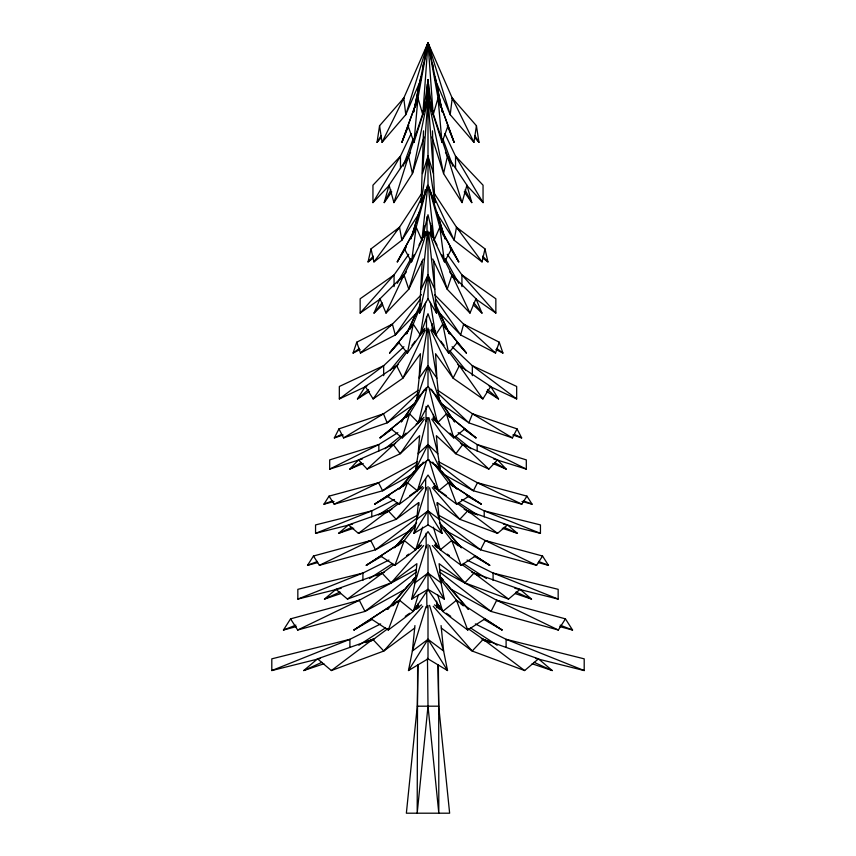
<?xml version="1.0" encoding="UTF-8"?>
<svg xmlns="http://www.w3.org/2000/svg" width="856" height="856" viewBox="0 0 856 856"><rect width="100%" height="100%" fill="white"/><g stroke="black" fill="none" stroke-linecap="round" stroke-linejoin="round"><path stroke-width="1.28" d="M417.632 664.952L417.182 813.2L428 706.189L427.465 658.296M425.603 490.67L425.667 478.632M425.978 421.152L426.053 406.44M426.138 390.4L426.16 387.725M426.449 332.909L426.534 316.87M426.973 235.314L427.069 216.6M427.219 189.861L427.24 185.848M427.679 102.966L427.775 84.241M382.065 142.342L405.787 114.693L403.775 98.098L379.561 125.746L382.065 142.342L403.775 98.098L428 42.8L427.947 45.475L428 42.8L452.225 98.098L473.935 142.342L476.439 125.746L452.225 98.098L450.213 114.693L473.935 142.342M418.092 607.739L418.124 603.748M418.584 547.883L418.605 545.219M418.937 505.308L418.959 502.643M427.144 101.629L427.315 89.591M437.908 664.952L438.711 706.189L449.635 813.2L406.365 813.2L417.289 706.189L418.092 664.952M419.098 489.332L419.151 486.657M420.457 421.152L420.51 418.477M422.211 332.909L422.297 328.897M424.137 236.652L424.351 225.963M425.015 192.536L425.068 189.861M426.77 104.304L427.176 84.241M423.506 130.829L421.12 202.615L428 185.196L428 99.414M422.211 261.176L419.515 313.082L428 298.776L428 231.184M435.255 79.822L450.213 114.693L428 42.8L422.81 114.693L413.994 142.342L407.938 125.746L417.963 98.098L428 42.8L430.718 50.237M427.904 99.424L422.49 173.586L428 156.166L433.51 173.586L434.88 202.615L428 185.196M413.994 142.342L417.963 98.098L422.81 114.693L428.407 79.608M427.422 49.177L428 42.8L429.113 47.904M414.925 625.586L412.378 651.031L408.473 670.558L428 658.842L428 605.47M428 328.019L428 386.473L416.915 398.939L419.13 378.159L420.435 353.71L402.919 378.159L373.141 398.939L365.298 386.473L396.649 365.694L407.103 351.837M427.572 187.774L421.901 240.226L411.522 261.904L404.396 248.893L416.198 227.215L426.962 187.667M427.422 232.49L421.216 289.232L428 274.915L434.784 289.232L436.485 313.082L428 298.776M411.522 261.904L416.198 227.215L421.901 240.226L428 214.717L434.099 240.226L444.478 261.904L451.604 248.893L439.802 227.215L428.695 186.394M421.12 202.615L428 156.166L434.88 202.615M381.466 137.399L377.047 142.342L379.561 125.746M428 417.824L428 459.897L415.716 469.109L418.167 453.755L419.611 435.683L400.191 453.755L367.171 469.109L358.482 459.897L349.794 469.109L363.179 463.481M425.667 302.339L420.371 334.974L407.403 353.036L398.489 342.197L413.245 324.124L420.628 306.052M427.133 329.4L419.13 378.159L428 365.694L436.87 378.159L439.085 398.939L428 386.473M426.748 105.566L427.583 100.591M459.993 231.066L456.494 227.215L454.129 240.226L482.035 261.904L484.988 248.893L456.494 227.215L434.581 193.852M428 486.583L428 524.921L413.94 533.352L416.754 519.303L418.413 502.761L396.2 519.303L358.429 533.352L348.488 524.921L338.548 533.352L353.731 528.248M428 544.427L428 589.335L411.725 599.093L414.978 582.829L416.893 563.687L391.181 582.829L347.461 599.093L335.959 589.335L324.456 599.093L340.56 593.668M407.403 353.036L413.245 324.124L420.371 334.974L428 313.713L435.629 334.974L448.598 353.036L457.511 342.197L442.755 324.124L435.372 306.052M420.778 77.061L413.651 112.083L428 42.8L442.338 112.072L435.223 77.061M422.853 66.811L423.388 64.2M426.887 47.904L428 42.8L438.037 98.098L442.006 142.342L448.062 125.746L438.037 98.098L433.19 114.693L442.006 142.342M419.515 313.082L428 274.915L436.485 313.082M451.112 163.132L447.463 156.166L443.569 173.586L462.058 202.615L466.927 185.196L447.463 156.166L441.964 139.753M373.259 258.031L368.059 261.904L371.012 248.893L399.506 227.215L421.42 193.852M426.823 103.073L427.7 99.339L412.432 173.586L393.942 202.615L389.073 185.196L408.537 156.166L414.036 139.753M426.77 388.752L418.466 422.853L402.245 437.908L391.117 428.877L379.989 437.908L392.39 428.877M427.048 417.675L418.167 453.755L428 444.531L437.833 453.755L440.284 469.109L428 459.897M466.809 326.468L463.62 324.124L460.667 334.974L495.549 353.036L499.241 342.197L463.62 324.124L434.559 294.646M391.77 191.862L384.205 202.615L389.073 185.196M415.363 107.032L417.963 98.098L401.881 142.342L408.729 125.511M402.245 437.908L409.553 413.812L424.587 389.277M419.023 212.267L410.891 238.942L426.053 190.107M421.955 202.669L422.575 200.625M426.491 460.956L417.407 490.788L399.388 504.173L387.019 496.138L374.65 504.173L389.576 495.474M422.629 527.157L415.738 549.82L394.873 565.313L380.556 556.015L366.24 565.313L381.744 556.272M418.317 594.877L413.277 611.419L388.25 630.016L371.065 618.856L353.892 630.016L372.114 619.391M428.578 49.177L428 42.8L405.787 114.693L420.745 79.822M426.449 487.792L416.754 519.303L428 510.861L439.246 519.303L442.06 533.352L428 524.921M426.47 545.497L414.978 582.829L428 573.06L441.022 582.829L444.275 599.093L428 589.335M426.053 606.604L412.378 651.031L428 639.314L443.622 651.031L447.528 670.558L428 658.842M423.72 111.933L427.615 99.36L422.586 112.949M426.438 232.276L408.804 289.232L386.013 313.082L380.021 298.776L404.011 274.915L411.811 259.411M393.942 202.615L408.537 156.166L412.432 173.586L424.084 136.971M416.915 398.939L428 365.694L439.085 398.939M414.882 137.228L427.572 99.36M403.208 277.301L404.011 274.915L408.804 289.232L423.26 258.972M360.109 349.548L353.079 353.036L356.759 342.197L392.38 324.124L421.441 294.646M403.176 166.16L413.106 138.929M425.282 50.237L428 42.8L433.19 114.693L427.593 79.608M401.881 142.342L407.938 125.746M399.388 504.173L407.51 482.752L423.271 462.165M394.873 565.313L404.278 540.521L415.353 526.055M388.25 630.016L399.538 600.259L415.353 579.598M476.118 415.577L472.523 413.812L468.831 422.853L512.434 437.908L517.045 428.877L472.523 413.812L437.769 390.304M382.739 304.832L374.019 313.082L380.021 298.776M432.74 258.972L447.196 289.232L469.987 313.082L475.979 298.776L451.989 274.915L444.189 259.411M412.571 235.486L416.198 227.215L397.27 261.904L406.322 247.074M406.664 333.786L415.845 313.713M421.323 198.239L401.871 240.226L373.965 261.904L371.012 248.893M423.57 236.748L425.229 233.174M425.218 330.127L402.919 378.159L396.649 365.694L393.632 368.251M406.686 333.765L420.703 303.645M386.013 313.082L404.011 274.915L400.769 279.045M411.148 133.643L400.469 156.166L372.949 202.615L372.949 185.196L400.469 156.166L400.469 168.6M423.506 107.578L427.433 99.285M406.611 160.628L410.527 152.389M415.716 469.109L428 444.531L440.284 469.109M413.009 257.025L414.208 254.639M419.001 245.105L425.603 231.976M462.368 368.251L459.351 365.694L453.081 378.159L482.859 398.939L490.702 386.473L459.351 365.694L448.897 351.837M343.181 434.987L334.343 437.908L338.955 428.877L383.477 413.812L418.231 390.304M521.967 501.498L532.058 504.173L526.943 496.138L477.466 482.752L473.368 490.788L442.638 473.807M538.296 562.617L548.461 565.313L542.533 556.015L485.266 540.521L480.526 549.82L445.345 530.378M559.803 626.635L572.557 630.016L565.442 618.856L496.715 600.259L491.023 611.419L451.444 589.549M384.205 202.615L390.892 189.839M404.888 163.132L408.537 156.166M397.27 261.904L404.396 248.893M397.27 283.379L410.72 258.801M422.875 236.566L424.801 233.057M377.047 142.342L381.166 135.537M402.406 100.366L403.775 98.098M413.94 533.352L428 510.861L442.06 533.352M411.725 599.093L428 573.06L444.275 599.093M408.473 670.558L428 639.314L447.528 670.558M369.535 391.32L357.466 398.939L365.298 386.473M334.033 501.498L323.942 504.173L329.057 496.138L378.534 482.752L417.642 461.587M317.704 562.617L307.539 565.313L313.467 556.015L370.734 540.521L417.482 515.216M296.197 626.635L283.443 630.016L290.559 618.856L359.285 600.259L416.348 569.379M438.55 464.08L473.368 490.788L521.818 504.173L526.943 496.138M438.507 517.58L480.526 549.82L536.605 565.313L542.533 556.015M439.556 571.936L491.023 611.419L558.326 630.016L565.442 618.856M418.274 214.717L401.871 240.226L399.506 227.215L396.007 231.066M409.682 329.549L411.105 327.377M456.837 342.582L466.413 353.036L442.755 324.124L435.629 334.974L430.333 302.339M401.368 421.805L412.806 405.134M415.813 400.769L418.06 397.484M420.403 298.915L395.333 334.974L360.451 353.036L356.759 342.197M421.227 333.851L424.234 329.528M401.411 421.762L420.403 394.573M424.244 419.215L400.191 453.755L393.246 444.531L358.482 459.897M373.141 398.939L396.649 365.694M408.719 254.318L394.07 274.915L360.151 313.082L360.151 298.776L394.07 274.915L394.07 286.632M422.607 234.801L424.918 231.548M402.513 277.355L406.354 271.962M373.965 261.904L399.506 227.215M411.918 345.439L415.139 341.18M419.162 335.852L424.779 328.394M492.821 463.481L506.206 469.109L497.518 459.897L462.754 444.531L455.809 453.755L436.389 435.683L437.833 453.755L428.952 417.675M374.019 313.082L382.129 302.767M399.164 342.582L389.587 353.036L413.245 324.124M389.587 353.036L398.489 342.197M390.357 370.006L406.247 350.639M420.467 333.305L422.147 331.261M399.303 488.819L414.454 471.153M411.832 527.649L394.562 547.797L416.572 522.62M387.5 609.429L409.414 583.878M412.656 580.101L414.914 577.468M423.699 487.695L396.2 519.303L388.25 510.861L348.488 524.921M423.613 545.561L391.181 582.829L381.979 573.06L335.959 589.335M422.8 606.241L383.82 651.031L331.358 670.558L317.544 658.842L303.741 670.558L323.91 663.764M399.356 488.797L420.189 464.936M387.554 609.408L416.572 576.163M368.059 261.904L373.302 256.126M386.473 512.744L398.992 503.264M431.756 419.215L455.809 453.755L488.83 469.109L497.518 459.897M371.076 641.112L387.939 628.593M515.44 593.668L531.544 599.093L520.041 589.335L474.021 573.06L464.819 582.829L439.107 563.687L441.022 582.829L429.53 545.497M372.949 202.615L389.459 185.196M417.621 311.873L395.333 334.974L392.38 324.124L389.191 326.468M406.001 417.428L409.553 413.812L418.466 422.853L428 405.134L437.534 422.853L453.755 437.908L464.883 428.877L476.011 437.908L463.61 428.877M418.498 392.797L387.169 422.853L343.566 437.908L338.955 428.877M419.472 421.987L422.308 419.258M367.171 469.109L406.151 433.125M403.904 346.712L383.67 365.694L339.329 398.939L339.329 386.473L383.67 365.694L383.67 375.666M396.221 366.389L398.147 364.581M360.451 353.036L392.38 324.124M416.08 424.351L424.03 417.321M357.466 398.939L368.519 389.566M429.552 487.792L439.246 519.303L437.587 502.761L459.8 519.303L497.571 533.352L507.512 524.921L517.452 533.352L502.269 528.248M432.387 545.561L464.819 582.829L508.539 599.093L520.041 589.335M441.322 628.058L472.18 651.031L524.642 670.558L538.456 658.842L552.259 670.558L532.09 663.764M391.117 428.877L409.553 413.812L379.989 437.908M384.986 448.758L400.351 436.282M418.787 421.302L420.831 419.643M402.566 486.775L407.51 482.752L417.407 490.788L428 475.037L438.593 490.788L456.612 504.173L468.981 496.138L481.35 504.173L466.424 495.474M397.601 545.946L404.278 540.521L415.738 549.82L428 531.587L440.262 549.82L461.127 565.313L475.444 556.015L489.76 565.313L474.256 556.272M489.76 565.313L451.722 540.521L440.262 549.82L433.371 527.157M392.658 605.845L395.611 603.448M397.569 601.854L399.538 600.259L413.277 611.419L428 589.549L442.723 611.419L467.75 630.016L484.935 618.856L502.108 630.016L483.886 619.391M502.108 630.016L456.462 600.259L442.723 611.419L437.684 594.877M417.45 464.08L382.632 490.788L334.182 504.173L329.057 496.138M419.515 489.247L421.644 487.631M417.493 517.58L375.474 549.82L319.395 565.313L313.467 556.015M417.578 548.503L420.703 546.107M416.444 571.936L364.977 611.419L297.674 630.016L290.559 618.856M416.433 609.13L419.59 606.711M358.429 533.352L388.25 510.861L380.974 514.156M347.461 599.093L393.749 564.735M331.358 670.558L372.777 639.314L383.82 651.031L414.679 628.058M353.079 353.036L359.445 348.349M409.735 495.667L422.629 486.55M406.589 555.651L408.74 554.142M415.16 549.606L421.58 545.058M405.263 616.341L409.596 613.281M412.838 610.981L421.505 604.86M360.151 313.082L380.289 298.926M414.818 403.743L387.169 422.853L383.477 413.812L379.882 415.577M387.019 496.138L407.51 482.752L374.65 504.173M380.556 556.015L404.278 540.521L366.24 565.313M371.065 618.856L399.538 600.259L353.892 630.016M378.395 515.002L397.13 502.814M369.535 578.528L392.701 563.462M416.968 547.69L419.173 546.256M358.825 645.231L385.607 627.822M414.614 608.969L417.963 606.786M397.837 432.665L378.844 444.531L329.688 469.109L329.688 459.897L378.844 444.531L378.844 451.123M392.187 445.409L395.526 443.333M343.566 437.908L383.477 413.812M349.794 469.109L361.232 462.647M389.812 446.479L393.246 444.531M413.362 473.807L382.632 490.788L378.534 482.752L373.569 484.699M410.655 530.378L375.474 549.82L370.734 540.521L365.78 542.469M404.556 589.549L364.977 611.419L359.285 600.259L354.309 602.217M394.509 499.497L371.782 510.861L315.554 533.352L315.554 524.921L371.782 510.861L371.782 516.885M383.584 513.397L391.855 509.256M388.945 560.049L362.912 573.06L297.835 599.093L297.835 589.335L362.912 573.06L362.912 580.379M378.47 575.05L384.451 572.054M380.663 623.928L349.901 639.314L271.801 670.558L271.801 658.842L349.901 639.314L349.901 647.125M416.166 606.176L418.531 604.999M368.743 641.604L374.628 638.662M334.343 437.908L341.533 434.388M334.182 504.173L378.534 482.752M319.395 565.313L370.734 540.521M297.674 630.016L359.285 600.259M339.329 398.939L366.892 386.024M338.548 533.352L351.88 527.317M324.456 599.093L340.035 592.042M375.987 575.778L381.979 573.06M303.741 670.558L321.91 662.33M365.512 642.599L372.777 639.314L317.544 658.842M323.942 504.173L332.62 500.76M307.539 565.313L317.448 561.429M283.443 630.016L295.876 625.137M329.688 469.109L362.463 458.87M315.554 533.352L352.608 524.086M297.835 599.093L341.223 588.243M271.801 670.558L320.454 658.392M417.289 706.189L438.711 706.189L438.818 813.2L428 706.189M503.392 524.086L540.446 533.352L540.446 524.921L484.218 510.861L461.491 499.497M514.777 588.243L558.165 599.093L558.165 589.335L493.088 573.06L467.055 560.049M535.546 658.392L584.199 670.558L584.199 658.842L506.099 639.314L475.337 623.928M493.538 458.87L526.312 469.109L526.312 459.897L477.156 444.531L458.163 432.665M512.819 434.987L521.657 437.908L517.045 428.877M507.512 524.921L467.75 510.861L457.008 503.264M538.456 658.842L483.223 639.314L468.061 628.593M438.358 461.587L477.466 482.752L482.431 484.699M523.38 500.76L532.058 504.173M438.518 515.216L485.266 540.521L490.221 542.469M538.552 561.429L548.461 565.313M439.652 569.379L496.715 600.259L501.691 602.217M560.124 625.137L572.557 630.016M540.446 533.352L484.218 510.861L484.218 516.885M558.165 599.093L493.088 573.06L493.088 580.379M584.199 670.558L506.099 639.314L506.099 647.125M475.026 514.156L467.75 510.861L459.8 519.303L432.301 487.695M504.12 527.317L517.452 533.352M462.251 564.735L474.021 573.06L480.013 575.778M515.965 592.042L531.544 599.093M490.488 642.599L483.223 639.314L472.18 651.031L433.2 606.241M534.091 662.33L552.259 670.558M489.108 386.024L516.671 398.939L516.671 386.473L472.33 365.694L452.096 346.712M477.466 482.752L521.818 504.173M485.266 540.521L536.605 565.313M496.715 600.259L558.326 630.016M514.467 434.388L521.657 437.908M495.892 349.548L502.921 353.036L499.241 342.197M526.312 469.109L477.156 444.531L477.156 451.123M435.18 486.347L437.566 487.535M464.145 509.256L472.416 513.397M471.549 572.054L477.53 575.05M437.47 604.999L439.834 606.176M481.372 638.662L487.257 641.604M449.849 433.125L462.754 444.531L466.188 446.479M494.768 462.647L506.206 469.109M472.523 413.812L512.434 437.908M460.475 443.333L463.813 445.409M486.465 391.32L498.534 398.939L490.702 386.473M458.87 502.814L477.605 515.002M435.725 545.54L439.032 547.69M463.299 563.462L486.465 578.528M438.037 606.786L441.386 608.969M470.393 627.822L497.175 645.231M468.981 496.138L448.49 482.752L432.729 462.165M481.35 504.173L448.49 482.752L438.593 490.788L429.134 459.715M441.182 403.743L468.831 422.853L437.502 392.797M475.711 298.926L495.849 313.082L495.849 298.776L461.93 274.915L447.281 254.318M433.371 486.55L446.265 495.667M434.42 545.058L440.84 549.606M447.26 554.142L449.411 555.651M434.495 604.86L443.162 610.981M446.404 613.281L450.738 616.341M496.555 348.349L502.921 353.036M482.741 258.031L487.941 261.904L484.988 248.893M516.671 398.939L472.33 365.694L472.33 375.666M497.571 533.352L467.75 510.861L469.527 512.744M474.021 573.06L508.539 599.093M524.642 670.558L483.223 639.314L484.924 641.112M434.356 487.631L436.485 489.247M435.297 546.107L438.422 548.503M436.41 606.711L439.567 609.13M453.434 486.775L448.49 482.752L456.612 504.173M440.647 526.055L451.722 540.521L458.399 545.946M440.647 579.598L456.462 600.259L458.431 601.854M460.389 603.448L463.342 605.845M476.011 437.908L446.447 413.812L431.413 389.277M434.142 418.809L437.213 421.302M455.649 436.282L471.014 448.758M464.883 428.877L446.447 413.812L437.534 422.853L429.231 388.752M487.481 389.566L498.534 398.939M432.965 418.199L439.92 424.351M463.62 324.124L495.549 353.036M432.815 328.64L435.715 331.358M457.853 364.581L459.779 366.389M462.754 444.531L488.83 469.109M473.261 304.832L481.982 313.082L475.979 298.776M433.692 419.258L436.528 421.987M449.999 417.428L446.447 413.812L453.755 437.908M438.379 311.873L460.667 334.974L435.597 298.915M466.541 185.196L483.052 202.615L483.052 185.196L455.531 156.166L444.853 133.643M482.698 256.126L487.941 261.904M474.534 137.399L478.953 142.342L476.439 125.746M495.849 313.082L461.93 274.915L461.93 286.632M435.811 464.936L456.644 488.797M439.428 522.62L461.416 547.808L444.168 527.649M439.428 576.163L468.446 609.408M441.546 471.153L456.697 488.819M441.086 577.468L443.344 580.101M446.586 583.878L468.5 609.429M457.511 342.197L466.413 353.036M433.018 330.245L435.533 333.305M449.753 350.639L465.643 370.006M455.232 279.045L451.989 274.915L447.196 289.232L429.562 232.276M473.871 302.767L481.982 313.082M432.023 329.453L436.838 335.852M440.861 341.18L444.082 345.439M456.494 227.215L482.035 261.904M431.082 231.548L433.393 234.801M449.646 271.962L453.487 277.355M459.351 365.694L482.859 398.939M464.23 191.862L471.795 202.615L466.927 185.196M435.597 394.573L454.59 421.762M432.515 330.609L434.773 333.851M437.94 397.484L440.187 400.769M443.194 405.134L454.632 421.805M444.895 327.377L446.318 329.549M437.726 214.717L454.129 240.226L434.677 198.239M449.678 247.074L458.73 261.904L439.802 227.215L434.099 240.226L428.428 187.774M452.225 98.098L453.594 100.366M474.834 135.537L478.953 142.342M483.052 202.615L455.531 156.166L455.531 168.6M451.604 248.893L458.73 261.904M431.199 233.057L433.125 236.566M445.281 258.801L458.73 283.379M465.108 189.839L471.795 202.615M430.397 231.976L436.999 245.105M441.792 254.639L442.991 257.025M428.567 99.285L432.494 107.578M445.473 152.389L449.389 160.628M469.987 313.082L451.989 274.915L452.792 277.301M435.297 303.645L449.314 333.765M430.771 233.174L432.43 236.748M430.782 330.127L453.081 378.159L435.565 353.71L436.87 378.159L428.867 329.4M440.155 313.713L449.336 333.786M443.429 235.486L439.802 227.215L444.478 261.904M447.271 125.511L454.119 142.342L438.037 98.098L440.637 107.032M451.722 540.521L461.127 565.313M456.462 600.259L467.75 630.016M448.062 125.746L454.119 142.342M432.28 111.933L428.385 99.36L433.414 112.949M442.894 138.929L452.824 166.16M428.428 99.36L441.118 137.228M431.916 136.971L443.569 173.586L428.268 99.403L429.177 103.073M447.463 156.166L462.058 202.615M429.947 190.107L445.109 238.963L436.977 212.267M429.562 605.342L443.622 651.031L441.075 625.586M433.425 200.625L434.046 202.669M432.612 64.2L433.147 66.811M442.755 324.124L448.598 353.036M428.417 100.591L429.252 105.566M428.578 232.49L434.784 289.232L433.789 261.176M428.096 99.424L433.51 173.586L432.494 130.829M428.931 89.591L429.198 102.966M431.649 225.963L431.788 232.639M435.533 542.554L435.618 546.545M436.667 601.094L436.806 607.739M428 42.8L428.043 45.475M428.61 84.241L428.899 104.304M430.632 223.288L430.793 233.977M432.098 323.557L432.194 330.234M433.425 414.465L433.5 419.815M434.441 483.982L434.495 487.995M426.063 533.245L426.224 547.883M426.705 590.447L426.898 607.739M437.041 502.643L437.063 505.308M438.368 664.952L438.711 706.189"/></g></svg>
